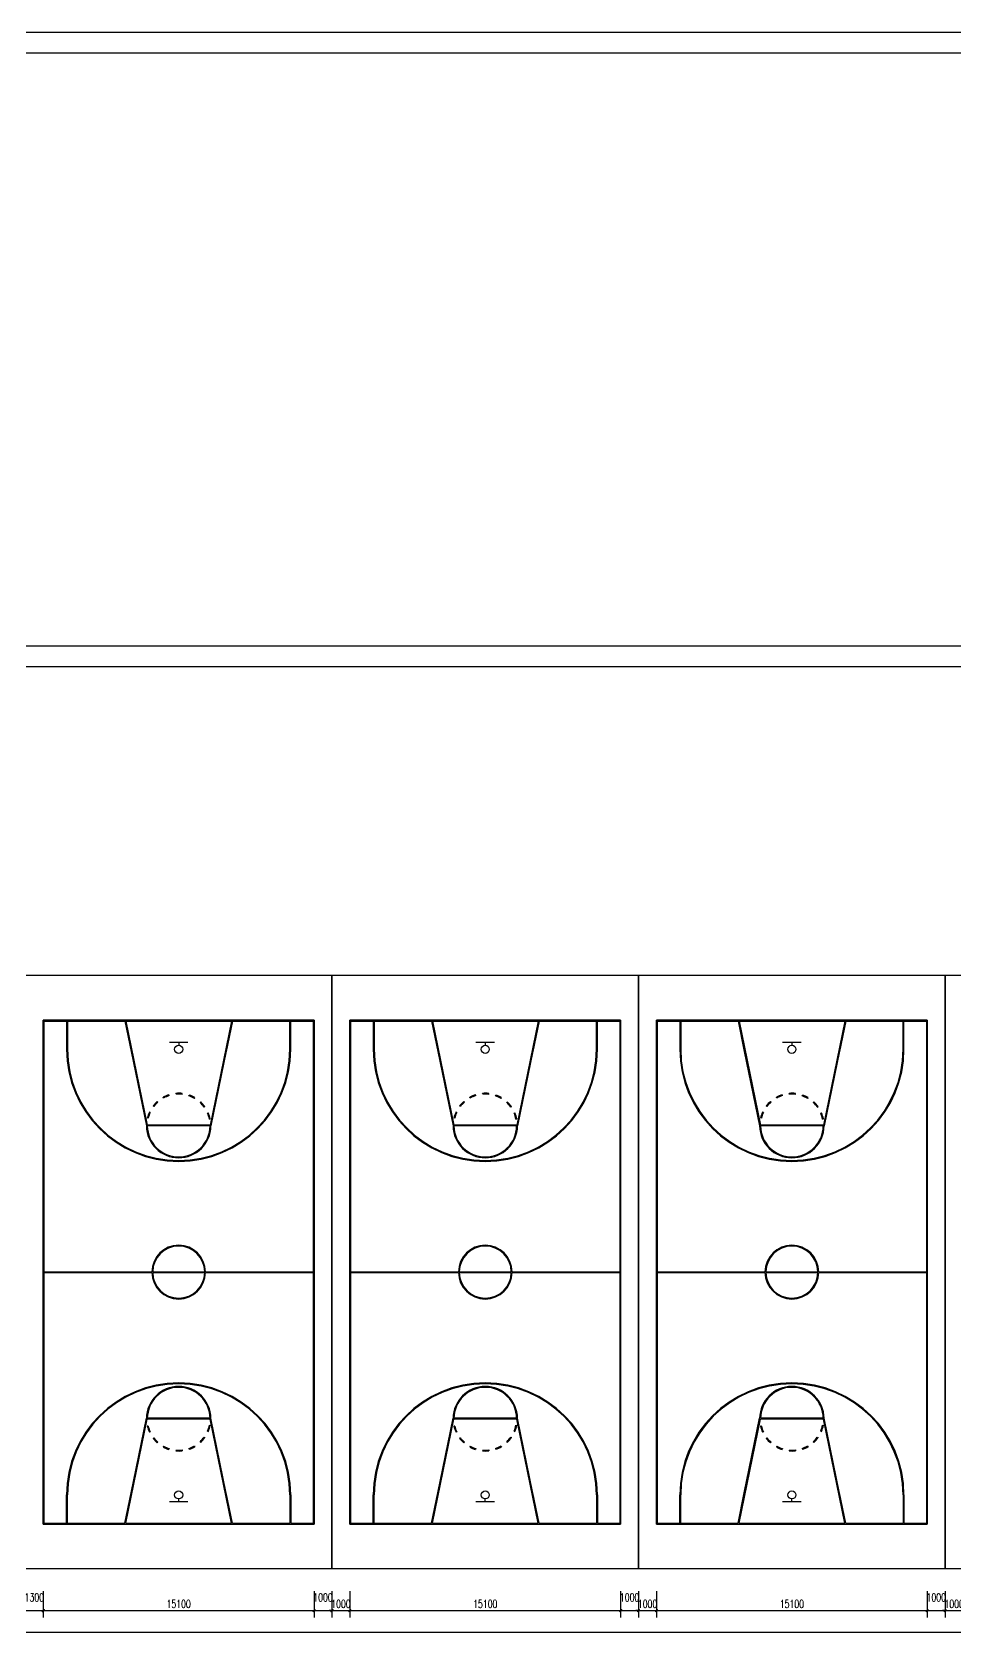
# Model space of a CAD drawing. Extents: x 962303 to 1579583, y -174742 to 224716.
# Drawn here: x 1003360 to 1054823, y -14251 to 75349 of the extents above; entities that cross this region are included whole.
import ezdxf

# ---------------------------------------------------------------- set-up
doc = ezdxf.new("R2010")
doc.units = 0
doc.header["$LTSCALE"] = 1000
doc.header["$MEASUREMENT"] = 0
doc.layers.add('PUB_DIM', color=3, linetype='Continuous')
doc.styles.add('_TCH_DIM_T3', font='SIMPLEX', dxfattribs={"width": 0.705882, "bigfont": 'GBCBIG'})
doc.dimstyles.new('_TCH_ARCH&&150', dxfattribs={"dimtxt": 446.25, "dimasz": 150, "dimexe": 375, "dimexo": 450, "dimgap": 150, "dimtad": 1, "dimdec": 0, "dimzin": 0, "dimdsep": 46, "dimtxsty": '_TCH_DIM_T3', "dimblk": 'ARCHTICK', "dimcen": 0.09, "dimclrt": 7, "dimazin": 2, "dimtfac": 1, "dimtdec": 0, "dimtix": 1, "dimtmove": 2, "dimatfit": 3, "dimfxl": 0, "dimtolj": 1, "dimtzin": 0, "dimarcsym": 0})

# ---------------------------------------------------------------- blocks, each defined once
blk = doc.blocks.new('_ArchTick')
at = {"color": 0, "linetype": 'ByBlock', "const_width": 0.4}
blk.add_lwpolyline([(-0.5, -0.5), (0.5, 0.5)], dxfattribs=at)
blk = doc.blocks.new('*D983')
at = {"layer": 'Defpoints', "color": 0}
for p in [(966583, -11140), (1174983, -11140), (1174983, -13876)]:
    blk.add_point(p, dxfattribs=at)
at = {"layer": 'PUB_DIM', "color": 0, "lineweight": -2}
for p, q in [((966583, -11590), (966583, -14251)), ((1174983, -11590), (1174983, -14251)), ((966583, -13876), (1174983, -13876))]:
    blk.add_line(p, q, dxfattribs=at)
at = {"layer": 'PUB_DIM', "color": 0, "lineweight": -2, "xscale": 150, "yscale": 150, "zscale": 150, "rotation": 180}
blk.add_blockref('_ArchTick', (966583, -13876), dxfattribs=at)
at = {"layer": 'PUB_DIM', "color": 0, "lineweight": -2, "xscale": 150, "yscale": 150, "zscale": 150}
blk.add_blockref('_ArchTick', (1174983, -13876), dxfattribs=at)
at = {"layer": 'PUB_DIM', "color": 7, "insert": (1070783, -13503), "char_height": 446.2, "attachment_point": 5, "style": '_TCH_DIM_T3'}
blk.add_mtext('\\A1;208400', dxfattribs=at)
blk = doc.blocks.new('*D1004')
at = {"layer": 'Defpoints', "color": 0}
for p in [(1054283, -11140), (1055283, -11140), (1055283, -12676)]:
    blk.add_point(p, dxfattribs=at)
at = {"layer": 'PUB_DIM', "color": 0, "lineweight": -2}
for p, q in [((1054283, -11590), (1054283, -13051)), ((1055283, -11590), (1055283, -13051)), ((1054283, -12676), (1054133, -12676)), ((1054283, -12676), (1055283, -12676)), ((1055283, -12676), (1055433, -12676))]:
    blk.add_line(p, q, dxfattribs=at)
at = {"layer": 'PUB_DIM', "color": 0, "lineweight": -2, "xscale": 150, "yscale": 150, "zscale": 150}
blk.add_blockref('_ArchTick', (1054283, -12676), dxfattribs=at)
at = {"layer": 'PUB_DIM', "color": 0, "lineweight": -2, "xscale": 150, "yscale": 150, "zscale": 150, "rotation": 180}
blk.add_blockref('_ArchTick', (1055283, -12676), dxfattribs=at)
at = {"layer": 'PUB_DIM', "color": 7, "insert": (1054783, -12303), "char_height": 446.2, "attachment_point": 5, "style": '_TCH_DIM_T3'}
blk.add_mtext('\\A1;1000', dxfattribs=at)
blk = doc.blocks.new('*D1005')
at = {"layer": 'Defpoints', "color": 0}
for p in [(1053283, -11140), (1054283, -11140), (1054283, -12676)]:
    blk.add_point(p, dxfattribs=at)
at = {"layer": 'PUB_DIM', "color": 0, "lineweight": -2}
for p, q in [((1053283, -11590), (1053283, -13051)), ((1054283, -11590), (1054283, -13051)), ((1053283, -12676), (1054283, -12676))]:
    blk.add_line(p, q, dxfattribs=at)
at = {"layer": 'PUB_DIM', "color": 0, "lineweight": -2, "xscale": 150, "yscale": 150, "zscale": 150, "rotation": 180}
blk.add_blockref('_ArchTick', (1053283, -12676), dxfattribs=at)
at = {"layer": 'PUB_DIM', "color": 0, "lineweight": -2, "xscale": 150, "yscale": 150, "zscale": 150}
blk.add_blockref('_ArchTick', (1054283, -12676), dxfattribs=at)
at = {"layer": 'PUB_DIM', "color": 7, "insert": (1053783, -11938), "char_height": 446.2, "attachment_point": 5, "style": '_TCH_DIM_T3'}
blk.add_mtext('\\A1;1000', dxfattribs=at)
blk = doc.blocks.new('*D1006')
at = {"layer": 'Defpoints', "color": 0}
for p in [(1038183, -11140), (1053283, -11140), (1053283, -12676)]:
    blk.add_point(p, dxfattribs=at)
at = {"layer": 'PUB_DIM', "color": 0, "lineweight": -2}
for p, q in [((1038183, -11590), (1038183, -13051)), ((1053283, -11590), (1053283, -13051)), ((1038183, -12676), (1053283, -12676))]:
    blk.add_line(p, q, dxfattribs=at)
at = {"layer": 'PUB_DIM', "color": 0, "lineweight": -2, "xscale": 150, "yscale": 150, "zscale": 150, "rotation": 180}
blk.add_blockref('_ArchTick', (1038183, -12676), dxfattribs=at)
at = {"layer": 'PUB_DIM', "color": 0, "lineweight": -2, "xscale": 150, "yscale": 150, "zscale": 150}
blk.add_blockref('_ArchTick', (1053283, -12676), dxfattribs=at)
at = {"layer": 'PUB_DIM', "color": 7, "insert": (1045733, -12303), "char_height": 446.2, "attachment_point": 5, "style": '_TCH_DIM_T3'}
blk.add_mtext('\\A1;15100', dxfattribs=at)
blk = doc.blocks.new('*D1007')
at = {"layer": 'Defpoints', "color": 0}
for p in [(1037183, -11140), (1038183, -11140), (1038183, -12676)]:
    blk.add_point(p, dxfattribs=at)
at = {"layer": 'PUB_DIM', "color": 0, "lineweight": -2}
for p, q in [((1037183, -11590), (1037183, -13051)), ((1038183, -11590), (1038183, -13051)), ((1037183, -12676), (1037033, -12676)), ((1037183, -12676), (1038183, -12676)), ((1038183, -12676), (1038333, -12676))]:
    blk.add_line(p, q, dxfattribs=at)
at = {"layer": 'PUB_DIM', "color": 0, "lineweight": -2, "xscale": 150, "yscale": 150, "zscale": 150}
blk.add_blockref('_ArchTick', (1037183, -12676), dxfattribs=at)
at = {"layer": 'PUB_DIM', "color": 0, "lineweight": -2, "xscale": 150, "yscale": 150, "zscale": 150, "rotation": 180}
blk.add_blockref('_ArchTick', (1038183, -12676), dxfattribs=at)
at = {"layer": 'PUB_DIM', "color": 7, "insert": (1037683, -12303), "char_height": 446.2, "attachment_point": 5, "style": '_TCH_DIM_T3'}
blk.add_mtext('\\A1;1000', dxfattribs=at)
blk = doc.blocks.new('*D1008')
at = {"layer": 'Defpoints', "color": 0}
for p in [(1036183, -11140), (1037183, -11140), (1037183, -12676)]:
    blk.add_point(p, dxfattribs=at)
at = {"layer": 'PUB_DIM', "color": 0, "lineweight": -2}
for p, q in [((1036183, -11590), (1036183, -13051)), ((1037183, -11590), (1037183, -13051)), ((1036183, -12676), (1037183, -12676))]:
    blk.add_line(p, q, dxfattribs=at)
at = {"layer": 'PUB_DIM', "color": 0, "lineweight": -2, "xscale": 150, "yscale": 150, "zscale": 150, "rotation": 180}
blk.add_blockref('_ArchTick', (1036183, -12676), dxfattribs=at)
at = {"layer": 'PUB_DIM', "color": 0, "lineweight": -2, "xscale": 150, "yscale": 150, "zscale": 150}
blk.add_blockref('_ArchTick', (1037183, -12676), dxfattribs=at)
at = {"layer": 'PUB_DIM', "color": 7, "insert": (1036683, -11938), "char_height": 446.2, "attachment_point": 5, "style": '_TCH_DIM_T3'}
blk.add_mtext('\\A1;1000', dxfattribs=at)
blk = doc.blocks.new('*D1009')
at = {"layer": 'Defpoints', "color": 0}
for p in [(1021083, -11140), (1036183, -11140), (1036183, -12676)]:
    blk.add_point(p, dxfattribs=at)
at = {"layer": 'PUB_DIM', "color": 0, "lineweight": -2}
for p, q in [((1021083, -11590), (1021083, -13051)), ((1036183, -11590), (1036183, -13051)), ((1021083, -12676), (1036183, -12676))]:
    blk.add_line(p, q, dxfattribs=at)
at = {"layer": 'PUB_DIM', "color": 0, "lineweight": -2, "xscale": 150, "yscale": 150, "zscale": 150, "rotation": 180}
blk.add_blockref('_ArchTick', (1021083, -12676), dxfattribs=at)
at = {"layer": 'PUB_DIM', "color": 0, "lineweight": -2, "xscale": 150, "yscale": 150, "zscale": 150}
blk.add_blockref('_ArchTick', (1036183, -12676), dxfattribs=at)
at = {"layer": 'PUB_DIM', "color": 7, "insert": (1028633, -12303), "char_height": 446.2, "attachment_point": 5, "style": '_TCH_DIM_T3'}
blk.add_mtext('\\A1;15100', dxfattribs=at)
blk = doc.blocks.new('*D1010')
at = {"layer": 'Defpoints', "color": 0}
for p in [(1020083, -11140), (1021083, -11140), (1021083, -12676)]:
    blk.add_point(p, dxfattribs=at)
at = {"layer": 'PUB_DIM', "color": 0, "lineweight": -2}
for p, q in [((1020083, -11590), (1020083, -13051)), ((1021083, -11590), (1021083, -13051)), ((1020083, -12676), (1019933, -12676)), ((1020083, -12676), (1021083, -12676)), ((1021083, -12676), (1021233, -12676))]:
    blk.add_line(p, q, dxfattribs=at)
at = {"layer": 'PUB_DIM', "color": 0, "lineweight": -2, "xscale": 150, "yscale": 150, "zscale": 150}
blk.add_blockref('_ArchTick', (1020083, -12676), dxfattribs=at)
at = {"layer": 'PUB_DIM', "color": 0, "lineweight": -2, "xscale": 150, "yscale": 150, "zscale": 150, "rotation": 180}
blk.add_blockref('_ArchTick', (1021083, -12676), dxfattribs=at)
at = {"layer": 'PUB_DIM', "color": 7, "insert": (1020583, -12303), "char_height": 446.2, "attachment_point": 5, "style": '_TCH_DIM_T3'}
blk.add_mtext('\\A1;1000', dxfattribs=at)
blk = doc.blocks.new('*D1011')
at = {"layer": 'Defpoints', "color": 0}
for p in [(1019083, -11140), (1020083, -11140), (1020083, -12676)]:
    blk.add_point(p, dxfattribs=at)
at = {"layer": 'PUB_DIM', "color": 0, "lineweight": -2}
for p, q in [((1019083, -11590), (1019083, -13051)), ((1020083, -11590), (1020083, -13051)), ((1019083, -12676), (1020083, -12676))]:
    blk.add_line(p, q, dxfattribs=at)
at = {"layer": 'PUB_DIM', "color": 0, "lineweight": -2, "xscale": 150, "yscale": 150, "zscale": 150, "rotation": 180}
blk.add_blockref('_ArchTick', (1019083, -12676), dxfattribs=at)
at = {"layer": 'PUB_DIM', "color": 0, "lineweight": -2, "xscale": 150, "yscale": 150, "zscale": 150}
blk.add_blockref('_ArchTick', (1020083, -12676), dxfattribs=at)
at = {"layer": 'PUB_DIM', "color": 7, "insert": (1019583, -11938), "char_height": 446.2, "attachment_point": 5, "style": '_TCH_DIM_T3'}
blk.add_mtext('\\A1;1000', dxfattribs=at)
blk = doc.blocks.new('*D1012')
at = {"layer": 'Defpoints', "color": 0}
for p in [(1003983, -11140), (1019083, -11140), (1019083, -12676)]:
    blk.add_point(p, dxfattribs=at)
at = {"layer": 'PUB_DIM', "color": 0, "lineweight": -2}
for p, q in [((1003983, -11590), (1003983, -13051)), ((1019083, -11590), (1019083, -13051)), ((1003983, -12676), (1019083, -12676))]:
    blk.add_line(p, q, dxfattribs=at)
at = {"layer": 'PUB_DIM', "color": 0, "lineweight": -2, "xscale": 150, "yscale": 150, "zscale": 150, "rotation": 180}
blk.add_blockref('_ArchTick', (1003983, -12676), dxfattribs=at)
at = {"layer": 'PUB_DIM', "color": 0, "lineweight": -2, "xscale": 150, "yscale": 150, "zscale": 150}
blk.add_blockref('_ArchTick', (1019083, -12676), dxfattribs=at)
at = {"layer": 'PUB_DIM', "color": 7, "insert": (1011533, -12303), "char_height": 446.2, "attachment_point": 5, "style": '_TCH_DIM_T3'}
blk.add_mtext('\\A1;15100', dxfattribs=at)
blk = doc.blocks.new('*D1013')
at = {"layer": 'Defpoints', "color": 0}
for p in [(1002683, -11140), (1003983, -11140), (1003983, -12676)]:
    blk.add_point(p, dxfattribs=at)
at = {"layer": 'PUB_DIM', "color": 0, "lineweight": -2}
for p, q in [((1002683, -11590), (1002683, -13051)), ((1003983, -11590), (1003983, -13051)), ((1002683, -12676), (1003983, -12676))]:
    blk.add_line(p, q, dxfattribs=at)
at = {"layer": 'PUB_DIM', "color": 0, "lineweight": -2, "xscale": 150, "yscale": 150, "zscale": 150, "rotation": 180}
blk.add_blockref('_ArchTick', (1002683, -12676), dxfattribs=at)
at = {"layer": 'PUB_DIM', "color": 0, "lineweight": -2, "xscale": 150, "yscale": 150, "zscale": 150}
blk.add_blockref('_ArchTick', (1003983, -12676), dxfattribs=at)
at = {"layer": 'PUB_DIM', "color": 7, "insert": (1003483, -11938), "char_height": 446.2, "attachment_point": 5, "style": '_TCH_DIM_T3'}
blk.add_mtext('\\A1;1300', dxfattribs=at)

msp = doc.modelspace()

# ---------------------------------------------------------------- linework, layer by layer
for p, q in [((1174983, 22749.9), (966583, 22749.9)), ((1020083, -10350.1), (1020083, 22749.9)), ((1020083, 22749.9), (1020083, -10350.1)), ((1037183, -10350.1), (1037183, 22749.9)), ((1037183, 22749.9), (1037183, -10350.1)), ((1054283, -10350.1), (1054283, 22749.9)), ((1054283, 22749.9), (1054283, -10350.1)), ((1003983, 6224.9), (1003983, 20249.9)), ((1003983, 20249.9), (1019083, 20249.9)), ((1004033, 6224.9), (1004033, 20199.9)), ((1004033, 20199.9), (1008533, 20199.9)), ((1005283, 20199.9), (1005283, 18624.9)), ((1005333, 20199.9), (1005333, 18624.9)), ((1008533, 20199.9), (1008880.2, 18507.4)), ((1008584.1, 20199.9), (1014482, 20199.9)), ((1008584.1, 20199.9), (1009774, 14399.9)), ((1014482, 20199.9), (1013292.1, 14399.9)), ((1014533, 20199.9), (1014185.8, 18507.4)), ((1014533, 20199.9), (1017733, 20199.9)), ((1017733, 18624.9), (1017733, 20199.9)), ((1017783, 20199.9), (1019033, 20199.9)), ((1017783, 18624.9), (1017783, 20199.9)), ((1019033, 20199.9), (1019033, 6224.9)), ((1019083, 20249.9), (1019083, 6224.9)), ((1021083, 6224.9), (1021083, 20249.9)), ((1021083, 20249.9), (1036183, 20249.9)), ((1021133, 6224.9), (1021133, 20199.9)), ((1021133, 20199.9), (1025633, 20199.9)), ((1022383, 20199.9), (1022383, 18624.9)), ((1022433, 20199.9), (1022433, 18624.9)), ((1025633, 20199.9), (1025980.2, 18507.4)), ((1025684.1, 20199.9), (1031582, 20199.9)), ((1025684.1, 20199.9), (1026874, 14399.9)), ((1031582, 20199.9), (1030392.1, 14399.9)), ((1031633, 20199.9), (1031285.8, 18507.4)), ((1031633, 20199.9), (1034833, 20199.9)), ((1034833, 18624.9), (1034833, 20199.9)), ((1034883, 20199.9), (1036133, 20199.9)), ((1034883, 18624.9), (1034883, 20199.9)), ((1036133, 20199.9), (1036133, 6224.9)), ((1036183, 20249.9), (1036183, 6224.9)), ((1038183, 6224.9), (1038183, 20249.9)), ((1038183, 20249.9), (1053283, 20249.9)), ((1038233, 6224.9), (1038233, 20199.9)), ((1038233, 20199.9), (1042733, 20199.9)), ((1039483, 20199.9), (1039483, 18624.9)), ((1039533, 20199.9), (1039533, 18624.9)), ((1042733, 20199.9), (1043080.2, 18507.4)), ((1042784.1, 20199.9), (1048682, 20199.9)), ((1042784.1, 20199.9), (1043974, 14399.9)), ((1048682, 20199.9), (1047492.1, 14399.9)), ((1048733, 20199.9), (1048385.8, 18507.4)), ((1048733, 20199.9), (1051933, 20199.9)), ((1051933, 18624.9), (1051933, 20199.9)), ((1051983, 20199.9), (1053233, 20199.9)), ((1051983, 18624.9), (1051983, 20199.9)), ((1053233, 20199.9), (1053233, 6224.9)), ((1053283, 20249.9), (1053283, 6224.9)), ((1012041.8, 18999.9), (1011015.2, 18999.9)), ((1011533, 18999.9), (1011533, 18849.9)), ((1029141.8, 18999.9), (1028115.2, 18999.9)), ((1028633, 18999.9), (1028633, 18849.9)), ((1046241.8, 18999.9), (1045215.2, 18999.9)), ((1045733, 18999.9), (1045733, 18849.9)), ((1008880.2, 18507.4), (1009733.2, 14349.9)), ((1014190.2, 18528.7), (1013332.8, 14349.9)), ((1025980.2, 18507.4), (1026833.2, 14349.9)), ((1031290.2, 18528.7), (1030432.8, 14349.9)), ((1043080.2, 18507.4), (1043933.2, 14349.9)), ((1048390.2, 18528.7), (1047532.8, 14349.9)), ((1011387.2, 16118.8), (1011383.1, 16168.6)), ((1011727.2, 16114.1), (1011732.8, 16163.8)), ((1028487.2, 16118.8), (1028483.1, 16168.6)), ((1028827.2, 16114.1), (1028832.8, 16163.8)), ((1045587.2, 16118.8), (1045583.1, 16168.6)), ((1045927.2, 16114.1), (1045932.8, 16163.8)), ((1010143.4, 15438.6), (1010103.7, 15469)), ((1010375.4, 15687.2), (1010342.3, 15724.7)), ((1010693.4, 15910.3), (1010669.4, 15954.1)), ((1011006.1, 16043.7), (1010991.1, 16091.4)), ((1012106.1, 16028.4), (1012122.5, 16075.6)), ((1012415, 15886.3), (1012440.2, 15929.5)), ((1012726.7, 15654.6), (1012760.8, 15691.1)), ((1012951.7, 15399.6), (1012992.2, 15428.8)), ((1027243.4, 15438.6), (1027203.7, 15469)), ((1027475.4, 15687.2), (1027442.3, 15724.7)), ((1027793.4, 15910.3), (1027769.4, 15954.1)), ((1028106.1, 16043.7), (1028091.1, 16091.4)), ((1029206.1, 16028.4), (1029222.5, 16075.6)), ((1029515, 15886.3), (1029540.2, 15929.5)), ((1029826.7, 15654.6), (1029860.8, 15691.1)), ((1030051.7, 15399.6), (1030092.2, 15428.8)), ((1044343.4, 15438.6), (1044303.7, 15469)), ((1044575.4, 15687.2), (1044542.3, 15724.7)), ((1044893.4, 15910.3), (1044869.4, 15954.1)), ((1045206.1, 16043.7), (1045191.1, 16091.4)), ((1046306.1, 16028.4), (1046322.5, 16075.6)), ((1046615, 15886.3), (1046640.2, 15929.5)), ((1046926.7, 15654.6), (1046960.8, 15691.1)), ((1047151.7, 15399.6), (1047192.2, 15428.8)), ((1013292.1, 14399.9), (1009774, 14399.9)), ((1009831.7, 14784.6), (1009783, 14796.3)), ((1013282.8, 14349.9), (1009783.2, 14349.9)), ((1009943, 15105.9), (1009897.6, 15126.8)), ((1013142.7, 15061.4), (1013188.7, 15081)), ((1013245.1, 14737.1), (1013294, 14747.5)), ((1030392.1, 14399.9), (1026874, 14399.9)), ((1026931.7, 14784.6), (1026883, 14796.3)), ((1030382.8, 14349.9), (1026883.2, 14349.9)), ((1027043, 15105.9), (1026997.6, 15126.8)), ((1030242.7, 15061.4), (1030288.7, 15081)), ((1030345.1, 14737.1), (1030394, 14747.5)), ((1047492.1, 14399.9), (1043974, 14399.9)), ((1044031.7, 14784.6), (1043983, 14796.3)), ((1047482.8, 14349.9), (1043983.2, 14349.9)), ((1044143, 15105.9), (1044097.6, 15126.8)), ((1047342.7, 15061.4), (1047388.7, 15081)), ((1047445.1, 14737.1), (1047494, 14747.5)), ((1003983, -7850.1), (1003983, 6224.9)), ((1004033, 6224.9), (1010033.2, 6224.9)), ((1004033, 6174.9), (1010033.2, 6174.9)), ((1004033, -7800.1), (1004033, 6174.9)), ((1010083.2, 6224.9), (1012982.8, 6224.9)), ((1010083.2, 6174.9), (1012982.8, 6174.9)), ((1013032.8, 6224.9), (1019033, 6224.9)), ((1013032.8, 6174.9), (1019033, 6174.9)), ((1019033, 6174.9), (1019033, -7800.1)), ((1019083, 6224.9), (1019083, -7850.1)), ((1021083, -7850.1), (1021083, 6224.9)), ((1021133, 6224.9), (1027133.2, 6224.9)), ((1021133, 6174.9), (1027133.2, 6174.9)), ((1021133, -7800.1), (1021133, 6174.9)), ((1027183.2, 6224.9), (1030082.8, 6224.9)), ((1027183.2, 6174.9), (1030082.8, 6174.9)), ((1030132.8, 6224.9), (1036133, 6224.9)), ((1030132.8, 6174.9), (1036133, 6174.9)), ((1036133, 6174.9), (1036133, -7800.1)), ((1036183, 6224.9), (1036183, -7850.1)), ((1038183, -7850.1), (1038183, 6224.9)), ((1038233, 6224.9), (1044233.2, 6224.9)), ((1038233, 6174.9), (1044233.2, 6174.9)), ((1038233, -7800.1), (1038233, 6174.9)), ((1044283.2, 6224.9), (1047182.8, 6224.9)), ((1044283.2, 6174.9), (1047182.8, 6174.9)), ((1047232.8, 6224.9), (1053233, 6224.9)), ((1047232.8, 6174.9), (1053233, 6174.9)), ((1053233, 6174.9), (1053233, -7800.1)), ((1053283, 6224.9), (1053283, -7850.1)), ((1008584.1, -7800.1), (1009774, -2000.1)), ((1008880.2, -6107.7), (1009733.2, -1950.1)), ((1013292.1, -2000.1), (1009774, -2000.1)), ((1009831.7, -2384.8), (1009783, -2396.5)), ((1013282.8, -1950.1), (1009783.2, -1950.1)), ((1013142.7, -2661.6), (1013188.7, -2681.3)), ((1013245.1, -2337.4), (1013294, -2347.7)), ((1014482, -7800.1), (1013292.1, -2000.1)), ((1014190.2, -6129), (1013332.8, -1950.1)), ((1025684.1, -7800.1), (1026874, -2000.1)), ((1025980.2, -6107.7), (1026833.2, -1950.1)), ((1030392.1, -2000.1), (1026874, -2000.1)), ((1026931.7, -2384.8), (1026883, -2396.5)), ((1030382.8, -1950.1), (1026883.2, -1950.1)), ((1030242.7, -2661.6), (1030288.7, -2681.3)), ((1030345.1, -2337.4), (1030394, -2347.7)), ((1031582, -7800.1), (1030392.1, -2000.1)), ((1031290.2, -6129), (1030432.8, -1950.1)), ((1042784.1, -7800.1), (1043974, -2000.1)), ((1043080.2, -6107.7), (1043933.2, -1950.1)), ((1047492.1, -2000.1), (1043974, -2000.1)), ((1044031.7, -2384.8), (1043983, -2396.5)), ((1047482.8, -1950.1), (1043983.2, -1950.1)), ((1047342.7, -2661.6), (1047388.7, -2681.3)), ((1047445.1, -2337.4), (1047494, -2347.7)), ((1048682, -7800.1), (1047492.1, -2000.1)), ((1048390.2, -6129), (1047532.8, -1950.1)), ((1009943, -2706.1), (1009897.6, -2727)), ((1010143.4, -3038.9), (1010103.7, -3069.2)), ((1010375.4, -3287.5), (1010342.3, -3325)), ((1010693.4, -3510.5), (1010669.4, -3554.4)), ((1012415, -3486.6), (1012440.2, -3529.8)), ((1012726.7, -3254.8), (1012760.8, -3291.4)), ((1012951.7, -2999.8), (1012992.2, -3029.1)), ((1027043, -2706.1), (1026997.6, -2727)), ((1027243.4, -3038.9), (1027203.7, -3069.2)), ((1027475.4, -3287.5), (1027442.3, -3325)), ((1027793.4, -3510.5), (1027769.4, -3554.4)), ((1029515, -3486.6), (1029540.2, -3529.8)), ((1029826.7, -3254.8), (1029860.8, -3291.4)), ((1030051.7, -2999.8), (1030092.2, -3029.1)), ((1044143, -2706.1), (1044097.6, -2727)), ((1044343.4, -3038.9), (1044303.7, -3069.2)), ((1044575.4, -3287.5), (1044542.3, -3325)), ((1044893.4, -3510.5), (1044869.4, -3554.4)), ((1046615, -3486.6), (1046640.2, -3529.8)), ((1046926.7, -3254.8), (1046960.8, -3291.4)), ((1047151.7, -2999.8), (1047192.2, -3029.1)), ((1011006.1, -3643.9), (1010991.1, -3691.6)), ((1011387.2, -3719), (1011383.1, -3768.9)), ((1011727.2, -3714.3), (1011732.8, -3764)), ((1012106.1, -3628.6), (1012122.5, -3675.9)), ((1028106.1, -3643.9), (1028091.1, -3691.6)), ((1028487.2, -3719), (1028483.1, -3768.9)), ((1028827.2, -3714.3), (1028832.8, -3764)), ((1029206.1, -3628.6), (1029222.5, -3675.9)), ((1045206.1, -3643.9), (1045191.1, -3691.6)), ((1045587.2, -3719), (1045583.1, -3768.9)), ((1045927.2, -3714.3), (1045932.8, -3764)), ((1046306.1, -3628.6), (1046322.5, -3675.9)), ((1005283, -7800.1), (1005283, -6225.1)), ((1005333, -7800.1), (1005333, -6225.1)), ((1008533, -7800.1), (1008880.2, -6107.7)), ((1014533, -7800.1), (1014185.8, -6107.7)), ((1017733, -6225.1), (1017733, -7800.1)), ((1017783, -6225.1), (1017783, -7800.1)), ((1022383, -7800.1), (1022383, -6225.1)), ((1022433, -7800.1), (1022433, -6225.1)), ((1025633, -7800.1), (1025980.2, -6107.7)), ((1031633, -7800.1), (1031285.8, -6107.7)), ((1034833, -6225.1), (1034833, -7800.1)), ((1034883, -6225.1), (1034883, -7800.1)), ((1039483, -7800.1), (1039483, -6225.1)), ((1039533, -7800.1), (1039533, -6225.1)), ((1042733, -7800.1), (1043080.2, -6107.7)), ((1048733, -7800.1), (1048385.8, -6107.7)), ((1051933, -6225.1), (1051933, -7800.1)), ((1051983, -6225.1), (1051983, -7800.1)), ((1012041.8, -6600.1), (1011015.2, -6600.1)), ((1011533, -6600.1), (1011533, -6450.1)), ((1029141.8, -6600.1), (1028115.2, -6600.1)), ((1028633, -6600.1), (1028633, -6450.1)), ((1046241.8, -6600.1), (1045215.2, -6600.1)), ((1045733, -6600.1), (1045733, -6450.1)), ((1003983, -7850.1), (1019083, -7850.1)), ((1004033, -7800.1), (1008533, -7800.1)), ((1008584.1, -7800.1), (1014482, -7800.1)), ((1014533, -7800.1), (1017733, -7800.1)), ((1017783, -7800.1), (1019033, -7800.1)), ((1021083, -7850.1), (1036183, -7850.1)), ((1021133, -7800.1), (1025633, -7800.1)), ((1025684.1, -7800.1), (1031582, -7800.1)), ((1031633, -7800.1), (1034833, -7800.1)), ((1034883, -7800.1), (1036133, -7800.1)), ((1038183, -7850.1), (1053283, -7850.1)), ((1038233, -7800.1), (1042733, -7800.1)), ((1042784.1, -7800.1), (1048682, -7800.1)), ((1048733, -7800.1), (1051933, -7800.1)), ((1051983, -7800.1), (1053233, -7800.1)), ((1174983, -10350.1), (966583, -10350.1))]:
    msp.add_line(p, q)
for points in [[(966583, 75349.1), (1176983, 75349.1), (1176983, 39949.1), (966583, 39949.1)], [(1176183, 41099.1), (986333, 41099.1), (986333, 74199.1), (1176183, 74199.1)], [(1019083, 20249.9), (1003983, 20249.9), (1003983, -7850.1), (1019083, -7850.1)], [(1036183, 20249.9), (1021083, 20249.9), (1021083, -7850.1), (1036183, -7850.1)], [(1053283, 20249.9), (1038183, 20249.9), (1038183, -7850.1), (1053283, -7850.1)]]:
    msp.add_lwpolyline(points, close=True)
for centre in [(1011533, 18624.9), (1028633, 18624.9), (1045733, 18624.9), (1011533, -6225.1), (1028633, -6225.1), (1045733, -6225.1)]:
    msp.add_circle(centre, 225)
for centre, radius, start, end in [((1011533, 18624.9), 6250, 180, 0), ((1011533, 18624.9), 6200, 180, 0), ((1028633, 18624.9), 6250, 180, 0), ((1028633, 18624.9), 6200, 180, 0), ((1045733, 18624.9), 6250, 180, 0), ((1045733, 18624.9), 6200, 180, 0), ((1011533, 14374.9), 1800, 83.628319, 94.778761), ((1028633, 14374.9), 1800, 83.628319, 94.778761), ((1045733, 14374.9), 1800, 83.628319, 94.778761), ((1011533, 14374.9), 1800, 131.415929, 142.566372), ((1011533, 14374.9), 1750, 131.415929, 142.566372), ((1011533, 14374.9), 1800, 107.522124, 118.672566), ((1011533, 14374.9), 1750, 107.522124, 118.672566), ((1011533, 14374.9), 1750, 83.628319, 94.778761), ((1011533, 14374.9), 1750, 59.734513, 70.884956), ((1011533, 14374.9), 1800, 59.734513, 70.884956), ((1011533, 14374.9), 1750, 35.840708, 46.99115), ((1011533, 14374.9), 1800, 35.840708, 46.99115), ((1028633, 14374.9), 1800, 131.415929, 142.566372), ((1028633, 14374.9), 1750, 131.415929, 142.566372), ((1028633, 14374.9), 1800, 107.522124, 118.672566), ((1028633, 14374.9), 1750, 107.522124, 118.672566), ((1028633, 14374.9), 1750, 83.628319, 94.778761), ((1028633, 14374.9), 1750, 59.734513, 70.884956), ((1028633, 14374.9), 1800, 59.734513, 70.884956), ((1028633, 14374.9), 1750, 35.840708, 46.99115), ((1028633, 14374.9), 1800, 35.840708, 46.99115), ((1045733, 14374.9), 1800, 131.415929, 142.566372), ((1045733, 14374.9), 1750, 131.415929, 142.566372), ((1045733, 14374.9), 1800, 107.522124, 118.672566), ((1045733, 14374.9), 1750, 107.522124, 118.672566), ((1045733, 14374.9), 1750, 83.628319, 94.778761), ((1045733, 14374.9), 1750, 59.734513, 70.884956), ((1045733, 14374.9), 1800, 59.734513, 70.884956), ((1045733, 14374.9), 1750, 35.840708, 46.99115), ((1045733, 14374.9), 1800, 35.840708, 46.99115), ((1011533, 14374.9), 1800, 180.79646, 359.20354), ((1011533, 14374.9), 1800, 155.309735, 166.460177), ((1011533, 14374.9), 1750, 180.818539, 359.181461), ((1011533, 14374.9), 1750, 155.309735, 166.460177), ((1011533, 14374.9), 1750, 11.946903, 23.097345), ((1011533, 14374.9), 1800, 11.946903, 23.097345), ((1028633, 14374.9), 1800, 180.79646, 359.20354), ((1028633, 14374.9), 1800, 155.309735, 166.460177), ((1028633, 14374.9), 1750, 180.818539, 359.181461), ((1028633, 14374.9), 1750, 155.309735, 166.460177), ((1028633, 14374.9), 1750, 11.946903, 23.097345), ((1028633, 14374.9), 1800, 11.946903, 23.097345), ((1045733, 14374.9), 1800, 180.79646, 359.20354), ((1045733, 14374.9), 1800, 155.309735, 166.460177), ((1045733, 14374.9), 1750, 180.818539, 359.181461), ((1045733, 14374.9), 1750, 155.309735, 166.460177), ((1045733, 14374.9), 1750, 11.946903, 23.097345), ((1045733, 14374.9), 1800, 11.946903, 23.097345), ((1011533, 6199.9), 1500, 0.954974, 179.045026), ((1011533, 6199.9), 1450, 0.987907, 179.012093), ((1028633, 6199.9), 1500, 0.954974, 179.045026), ((1028633, 6199.9), 1450, 0.987907, 179.012093), ((1045733, 6199.9), 1500, 0.954974, 179.045026), ((1045733, 6199.9), 1450, 0.987907, 179.012093), ((1011533, 6199.9), 1500, 180.954974, 359.045026), ((1011533, 6199.9), 1450, 180.987907, 359.012093), ((1028633, 6199.9), 1500, 180.954974, 359.045026), ((1028633, 6199.9), 1450, 180.987907, 359.012093), ((1045733, 6199.9), 1500, 180.954974, 359.045026), ((1045733, 6199.9), 1450, 180.987907, 359.012093), ((1011533, -6225.1), 6250, 0, 180), ((1028633, -6225.1), 6250, 0, 180), ((1045733, -6225.1), 6250, 0, 180), ((1011533, -6225.1), 6200, 0, 180), ((1011533, -1975.1), 1800, 0.79646, 179.20354), ((1011533, -1975.1), 1750, 0.818539, 179.181461), ((1028633, -6225.1), 6200, 0, 180), ((1028633, -1975.1), 1800, 0.79646, 179.20354), ((1028633, -1975.1), 1750, 0.818539, 179.181461), ((1045733, -6225.1), 6200, 0, 180), ((1045733, -1975.1), 1800, 0.79646, 179.20354), ((1045733, -1975.1), 1750, 0.818539, 179.181461), ((1011533, -1975.1), 1800, 193.539823, 204.690265), ((1011533, -1975.1), 1750, 193.539823, 204.690265), ((1011533, -1975.1), 1750, 336.902655, 348.053097), ((1011533, -1975.1), 1800, 336.902655, 348.053097), ((1028633, -1975.1), 1800, 193.539823, 204.690265), ((1028633, -1975.1), 1750, 193.539823, 204.690265), ((1028633, -1975.1), 1750, 336.902655, 348.053097), ((1028633, -1975.1), 1800, 336.902655, 348.053097), ((1045733, -1975.1), 1800, 193.539823, 204.690265), ((1045733, -1975.1), 1750, 193.539823, 204.690265), ((1045733, -1975.1), 1750, 336.902655, 348.053097), ((1045733, -1975.1), 1800, 336.902655, 348.053097), ((1011533, -1975.1), 1800, 217.433628, 228.584071), ((1011533, -1975.1), 1750, 217.433628, 228.584071), ((1011533, -1975.1), 1800, 241.327434, 252.477876), ((1011533, -1975.1), 1750, 241.327434, 252.477876), ((1011533, -1975.1), 1750, 289.115044, 300.265487), ((1011533, -1975.1), 1800, 289.115044, 300.265487), ((1011533, -1975.1), 1750, 313.00885, 324.159292), ((1011533, -1975.1), 1800, 313.00885, 324.159292), ((1028633, -1975.1), 1800, 217.433628, 228.584071), ((1028633, -1975.1), 1750, 217.433628, 228.584071), ((1028633, -1975.1), 1800, 241.327434, 252.477876), ((1028633, -1975.1), 1750, 241.327434, 252.477876), ((1028633, -1975.1), 1750, 289.115044, 300.265487), ((1028633, -1975.1), 1800, 289.115044, 300.265487), ((1028633, -1975.1), 1750, 313.00885, 324.159292), ((1028633, -1975.1), 1800, 313.00885, 324.159292), ((1045733, -1975.1), 1800, 217.433628, 228.584071), ((1045733, -1975.1), 1750, 217.433628, 228.584071), ((1045733, -1975.1), 1800, 241.327434, 252.477876), ((1045733, -1975.1), 1750, 241.327434, 252.477876), ((1045733, -1975.1), 1750, 289.115044, 300.265487), ((1045733, -1975.1), 1800, 289.115044, 300.265487), ((1045733, -1975.1), 1750, 313.00885, 324.159292), ((1045733, -1975.1), 1800, 313.00885, 324.159292), ((1011533, -1975.1), 1800, 265.221239, 276.371681), ((1011533, -1975.1), 1750, 265.221239, 276.371681), ((1028633, -1975.1), 1800, 265.221239, 276.371681), ((1028633, -1975.1), 1750, 265.221239, 276.371681), ((1045733, -1975.1), 1800, 265.221239, 276.371681), ((1045733, -1975.1), 1750, 265.221239, 276.371681)]:
    msp.add_arc(centre, radius, start, end)

# ---------------------------------------------------------------- dimensions: what is measured, and where the dimension line sits
at = {"layer": 'PUB_DIM'}
for p1, p2, distance, picture, middle in [((966583, -11140.1), (1174983, -11140.1), -2735.6, '*D983', (1070783, -13502.6)), ((1003983, -11140.1), (1019083, -11140.1), -1535.7, '*D1012', (1011533, -12302.6)), ((1020083, -11140.1), (1021083, -11140.1), -1535.7, '*D1010', (1020583, -12302.6)), ((1021083, -11140.1), (1036183, -11140.1), -1535.7, '*D1009', (1028633, -12302.6)), ((1037183, -11140.1), (1038183, -11140.1), -1535.7, '*D1007', (1037683, -12302.6)), ((1038183, -11140.1), (1053283, -11140.1), -1535.7, '*D1006', (1045733, -12302.6)), ((1054283, -11140.1), (1055283, -11140.1), -1535.7, '*D1004', (1054783, -12302.6))]:
    dim = msp.add_aligned_dim(p1=p1, p2=p2, distance=distance, dimstyle='_TCH_ARCH&&150', dxfattribs=at)
    dim.commit()
    dim.dimension.update_dxf_attribs({"geometry": picture, "text_midpoint": middle})
for base, p1, p2, picture, middle in [((1003983, -12675.8), (1002683, -11140.1), (1003983, -11140.1), '*D1013', (1003483, -11937.7)), ((1020083, -12675.8), (1019083, -11140.1), (1020083, -11140.1), '*D1011', (1019583, -11937.7)), ((1037183, -12675.8), (1036183, -11140.1), (1037183, -11140.1), '*D1008', (1036683, -11937.7)), ((1054283, -12675.8), (1053283, -11140.1), (1054283, -11140.1), '*D1005', (1053783, -11937.7))]:
    dim = msp.add_linear_dim(base=base, p1=p1, p2=p2, angle=0, dimstyle='_TCH_ARCH&&150', dxfattribs=at)
    dim.commit()
    dim.dimension.update_dxf_attribs({"geometry": picture, "text_midpoint": middle, "dimtype": 129})

doc.saveas('drawing.dxf')
